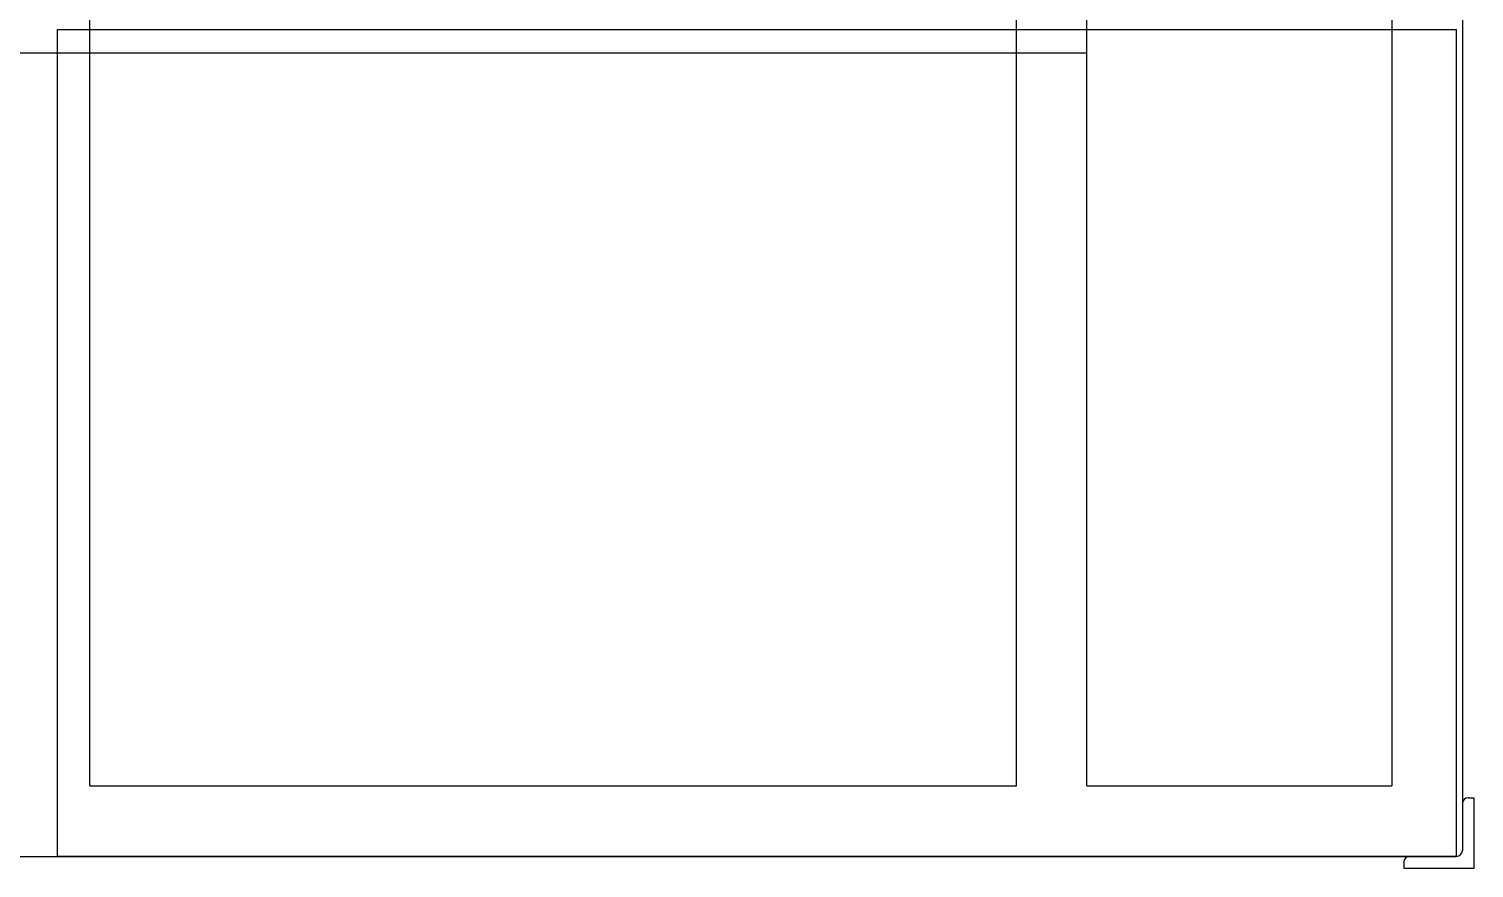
# Model space of a CAD drawing. Extents: x 0 to 122, y 0 to 77.
# Drawn here: x 73.93 to 104.73, y 44.35 to 62.23 of the extents above; entities that cross this region are included whole.
import ezdxf

# ---------------------------------------------------------------- set-up
doc = ezdxf.new("R2010")
doc.units = 0
doc.header["$MEASUREMENT"] = 0
for name, color, linetype in [('DIM', 1, 'CONTINUOUS'), ('HATCH', 2, 'CONTINUOUS'), ('OBJECT', 3, 'CONTINUOUS')]:
    doc.layers.add(name, color=color, linetype=linetype)

msp = doc.modelspace()

# ---------------------------------------------------------------- linework, layer by layer
at = {"layer": 'DIM'}
msp.add_line((59.4798, 61.7215), (96.4798, 61.7215), dxfattribs=at)
at = {"layer": 'HATCH'}
for p, q in [((74.5423, 62.2215), (104.3548, 62.2215)), ((74.5423, 44.5975), (74.5423, 62.2215)), ((104.3548, 44.5975), (104.3548, 62.2215)), ((104.3548, 44.5975), (74.5423, 44.5975))]:
    msp.add_line(p, q, dxfattribs=at)
at = {"layer": 'OBJECT'}
for p, q in [((104.4798, 76.4725), (104.4798, 44.7225)), ((75.2298, 46.0975), (75.2298, 75.0975)), ((94.9798, 46.0975), (94.9798, 75.0975)), ((96.4798, 46.0975), (96.4798, 75.0975)), ((102.9798, 75.0975), (102.9798, 46.0975)), ((75.2298, 46.0975), (94.9798, 46.0975)), ((96.4798, 46.0975), (102.9798, 46.0975)), ((104.6048, 45.8475), (104.7298, 45.8475)), ((104.7298, 44.3475), (104.7298, 45.8475)), ((42.6048, 44.5975), (104.3548, 44.5975)), ((104.3548, 44.5975), (96.5194, 44.5975)), ((103.2298, 44.4725), (103.2298, 44.3475)), ((103.2298, 44.3475), (104.7298, 44.3475))]:
    msp.add_line(p, q, dxfattribs=at)
for centre, start, end in [((104.6048, 45.7225), 90, 180), ((104.3548, 44.7225), 270, 0), ((104.3548, 44.7225), 270, 0), ((103.3548, 44.4725), 90, 180)]:
    msp.add_arc(centre, 0.125, start, end, dxfattribs=at)

doc.saveas('drawing.dxf')
